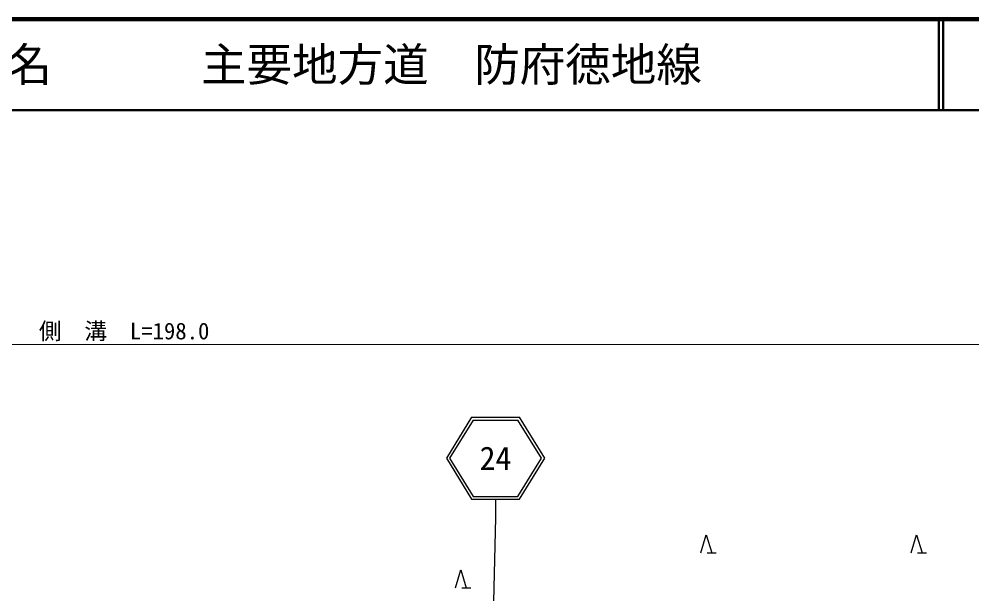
# Model space of a CAD drawing. Units: millimetres, scale not verified. Extents: x 40000 to 680000, y 20000 to 380000.
# Drawn here: x 196754 to 301396, y 316802 to 380000 of the extents above; entities that cross this region are included whole.
import ezdxf
from ezdxf.enums import TextEntityAlignment as Align

# ---------------------------------------------------------------- set-up
doc = ezdxf.new("R2010")
doc.units = ezdxf.units.MM
doc.header["$LTSCALE"] = 1000
for name, color, linetype, lineweight in [('M-BGD-EXST', 7, 'Continuous', 25), ('M-STR-HTXT', 7, 'Continuous', 13), ('M-STR-STRC', 7, 'Continuous', 25), ('M-TTL', 2, 'Continuous', 140), ('M-TTL-LINE', 7, 'Continuous', 50), ('M-TTL-TXT', 7, 'Continuous', 13)]:
    doc.layers.add(name, color=color, linetype=linetype, lineweight=lineweight)
doc.styles.add('ＭＳ ゴシック', font='')
doc.styles.get('ＭＳ ゴシック').set_extended_font_data('MS Gothic')

msp = doc.modelspace()

# ---------------------------------------------------------------- linework, layer by layer
at = {"layer": 'M-BGD-EXST'}
for p, q in [((271621, 321319), (272221, 323319)), ((272221, 323319), (272821, 321319)), ((294723, 321319), (295323, 323319)), ((295323, 323319), (295923, 321319)), ((272321, 321319), (273321, 321319)), ((295423, 321319), (296423, 321319)), ((244669, 317468), (245269, 319468)), ((245269, 319468), (245869, 317468)), ((245369, 317468), (246369, 317468))]:
    msp.add_line(p, q, dxfattribs=at)
at = {"layer": 'M-STR-HTXT'}
msp.add_line((310765, 344238), (105812, 344238), dxfattribs=at)
at = {"layer": 'M-STR-STRC'}
for p, q in [((246440, 336224), (243676, 331724)), ((246608, 335924), (244028, 331724)), ((246440, 336224), (251712, 336224)), ((246608, 335924), (251544, 335924)), ((254124, 331724), (251544, 335924)), ((254476, 331724), (251712, 336224)), ((243676, 331724), (246440, 327224)), ((244028, 331724), (246608, 327524)), ((251544, 327524), (254124, 331724)), ((251712, 327224), (254476, 331724)), ((246440, 327224), (251712, 327224)), ((246608, 327524), (251544, 327524)), ((249076, 327224), (249076, 325224)), ((249076, 325224), (248665, 307427))]:
    msp.add_line(p, q, dxfattribs=at)
at = {"layer": 'M-TTL'}
msp.add_line((680000, 380000), (40000, 380000), dxfattribs=at)
at = {"layer": 'M-TTL-LINE'}
for p, q in [((297750, 380000), (297750, 370000)), ((298250, 380000), (298250, 370000)), ((40000, 370000), (680000, 370000))]:
    msp.add_line(p, q, dxfattribs=at)

# ---------------------------------------------------------------- texts
at = {"layer": 'M-STR-HTXT', "style": 'ＭＳ ゴシック'}
msp.add_text('側\u3000溝\u3000L=198.0', height=1833, dxfattribs=at).set_placement((208289, 344238), align=Align.BOTTOM_CENTER)
at = {"layer": 'M-STR-STRC', "style": 'ＭＳ ゴシック'}
msp.add_text('24', height=2566, dxfattribs=at).set_placement((249076, 331724), align=Align.MIDDLE_CENTER)
at = {"layer": 'M-TTL-TXT', "style": 'ＭＳ ゴシック'}
for s, p in [('路 線 名', (180380, 375000)), ('主要地方道\u3000防府徳地線', (216734, 375000))]:
    msp.add_text(s, height=3666, dxfattribs=at).set_placement(p, align=Align.MIDDLE_LEFT)

doc.saveas('drawing.dxf')
